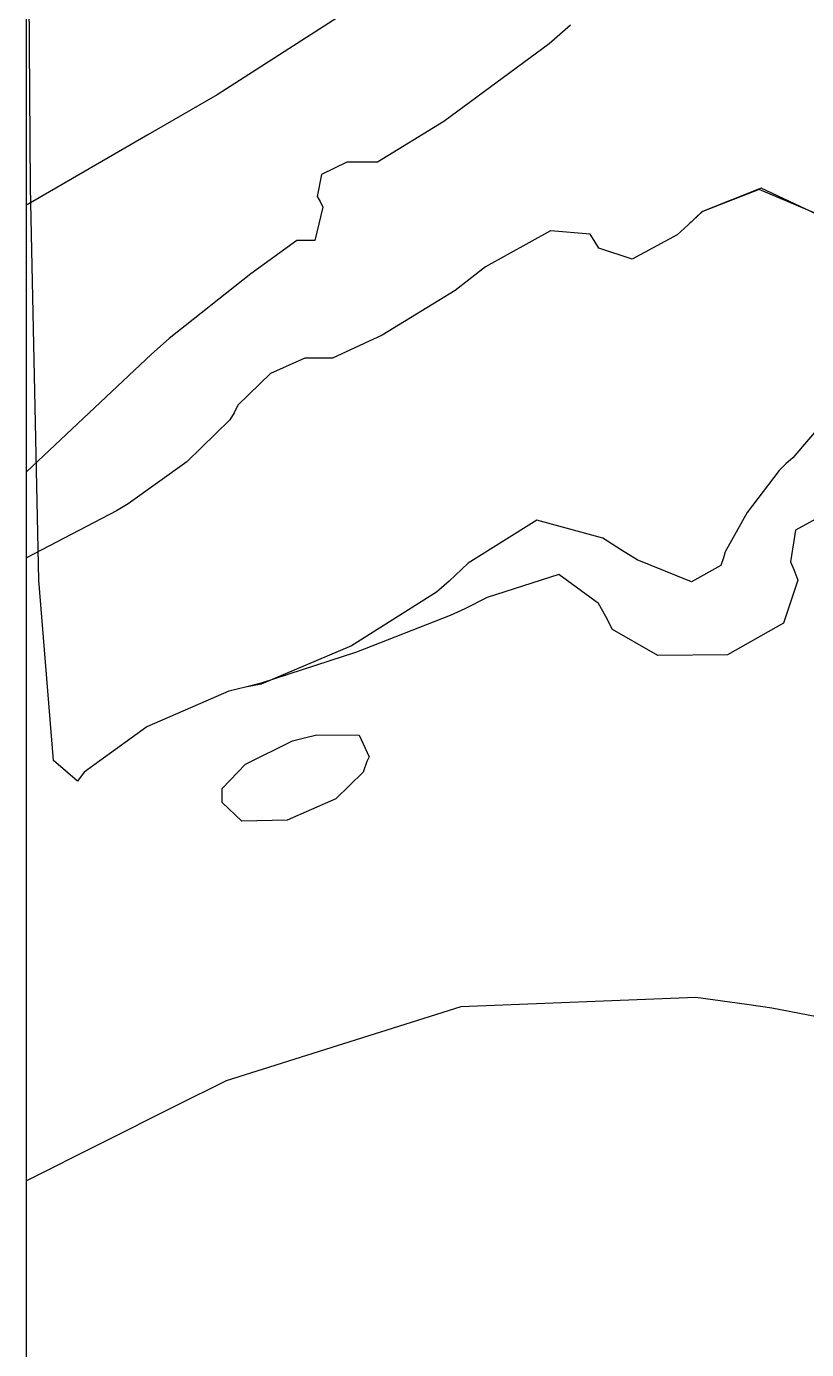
# Model space of a CAD drawing. Extents: x 0 to 1.19, y 0.01 to 1.31.
# Drawn here: x 0 to 0.2076, y 0.469 to 0.8208 of the extents above; entities that cross this region are included whole.
import ezdxf

# ---------------------------------------------------------------- set-up
doc = ezdxf.new("R2010")
doc.units = 0
doc.layers.get('0').update_dxf_attribs({"linetype": 'CONTINUOUS'})

msp = doc.modelspace()

# ---------------------------------------------------------------- linework, layer by layer
at = {"color": 250}
for p, q in [((0, 0.65972), (0, 1.30556)), ((0, 0.51389), (0, 1.30556)), ((0, 0.67953), (0, 1.30556)), ((0.00109, 0.77805), (0.00011, 0.90961)), ((0.00109, 0.77805), (0.00011, 0.90961)), ((0.00326, 0.67356), (0.00109, 0.77805)), ((0.00326, 0.67356), (0.00109, 0.77805)), ((0.19553, 0.77783), (0.17985, 0.77165)), ((0.21338, 0.76937), (0.19553, 0.77783)), ((0.17985, 0.77165), (0.17605, 0.76807)), ((0.17605, 0.76807), (0.17318, 0.76546)), ((0.13943, 0.76649), (0.12212, 0.75689)), ((0.15001, 0.76562), (0.13943, 0.76649)), ((0.15104, 0.76389), (0.15001, 0.76562)), ((0.15229, 0.76188), (0.15104, 0.76389)), ((0.17318, 0.76546), (0.16119, 0.75895)), ((0.16119, 0.75895), (0.15229, 0.76188)), ((0.12212, 0.75689), (0.11773, 0.75347)), ((0.11773, 0.75347), (0.11404, 0.75065)), ((0.11404, 0.75065), (0.09462, 0.73877)), ((0.09462, 0.73877), (0.08143, 0.73264)), ((0.07406, 0.73264), (0.06494, 0.72852)), ((0.07709, 0.73264), (0.07406, 0.73264)), ((0.08143, 0.73264), (0.07709, 0.73264)), ((0.06494, 0.72852), (0.05626, 0.72016)), ((0.05523, 0.71804), (0.05414, 0.71625)), ((0.05626, 0.72016), (0.05523, 0.71804)), ((0.05414, 0.71625), (0.0427, 0.70508)), ((0.2117, 0.71522), (0.20389, 0.70611)), ((0.0427, 0.70508), (0.02707, 0.69385)), ((0.20209, 0.70454), (0.20025, 0.70275)), ((0.20389, 0.70611), (0.20209, 0.70454)), ((0.20025, 0.70275), (0.19179, 0.69162)), ((0.02707, 0.69385), (0.02398, 0.692)), ((0.02398, 0.692), (0, 0.67953)), ((0.19179, 0.69162), (0.18593, 0.6811)), ((0.21208, 0.69097), (0.20464, 0.68685)), ((0.1358, 0.68956), (0.11757, 0.67811)), ((0.15338, 0.68473), (0.1358, 0.68956)), ((0.20464, 0.68685), (0.20334, 0.67849)), ((0.15831, 0.68159), (0.15338, 0.68473)), ((0.16249, 0.67898), (0.15831, 0.68159)), ((0.18544, 0.67953), (0.18473, 0.67746)), ((0.18593, 0.6811), (0.18544, 0.67953)), ((0.11757, 0.67811), (0.11252, 0.67329)), ((0.17692, 0.67318), (0.16249, 0.67898)), ((0.18473, 0.67746), (0.17692, 0.67318)), ((0.20334, 0.67849), (0.20416, 0.67638)), ((0.20416, 0.67638), (0.20524, 0.67356)), ((0.00716, 0.62565), (0.00326, 0.67356)), ((0.00716, 0.62565), (0.00326, 0.67356)), ((0.11252, 0.67329), (0.1091, 0.67041)), ((0.14166, 0.67513), (0.12256, 0.66895)), ((0.15218, 0.66737), (0.14166, 0.67513)), ((0.20524, 0.67356), (0.20144, 0.66216)), ((0.1091, 0.67041), (0.08653, 0.65609)), ((0.12256, 0.66895), (0.11664, 0.66596)), ((0.11664, 0.66596), (0.11274, 0.66417)), ((0.15419, 0.6639), (0.15218, 0.66737)), ((0.11274, 0.66417), (0.08784, 0.65441)), ((0.15598, 0.66048), (0.15419, 0.6639)), ((0.20144, 0.66216), (0.18658, 0.65375)), ((0, 0.01389), (0, 0.65972)), ((0.16797, 0.65359), (0.15598, 0.66048)), ((0.08653, 0.65609), (0.06245, 0.64594)), ((0.08784, 0.65441), (0.06245, 0.64621)), ((0.18658, 0.65375), (0.16797, 0.65359)), ((0.05387, 0.6441), (0.03201, 0.6346)), ((0.05387, 0.6441), (0.03201, 0.6346)), ((0.05832, 0.64513), (0.05387, 0.6441)), ((0.05832, 0.64513), (0.05387, 0.6441)), ((0.06245, 0.64621), (0.05832, 0.64513)), ((0.06245, 0.64594), (0.05832, 0.64513)), ((0.03201, 0.6346), (0.01535, 0.6225)), ((0.03201, 0.6346), (0.01535, 0.6225)), ((0.05832, 0.62462), (0.0708, 0.63086)), ((0.0708, 0.63086), (0.07395, 0.63162)), ((0.07395, 0.63162), (0.07731, 0.63243)), ((0.07731, 0.63243), (0.08854, 0.63238)), ((0.08854, 0.63238), (0.09115, 0.62663)), ((0.09115, 0.62663), (0.0906, 0.62533)), ((0.01356, 0.62012), (0.00716, 0.62565)), ((0.01356, 0.62012), (0.00716, 0.62565)), ((0.05208, 0.61816), (0.05832, 0.62462)), ((0.0906, 0.62533), (0.08963, 0.6225)), ((0.01535, 0.6225), (0.01356, 0.62012)), ((0.01535, 0.6225), (0.01356, 0.62012)), ((0.01356, 0.62012), (0.01356, 0.62012)), ((0.01356, 0.62012), (0.01356, 0.62012)), ((0.08963, 0.6225), (0.08236, 0.6154)), ((0.05208, 0.61599), (0.05208, 0.61816)), ((0.05208, 0.61442), (0.05208, 0.61599)), ((0.05735, 0.60954), (0.05208, 0.61442)), ((0.08236, 0.6154), (0.06939, 0.60975)), ((0.06939, 0.60975), (0.05735, 0.60954)), ((0.11561, 0.56011), (0.05311, 0.54047)), ((0.17811, 0.56261), (0.11561, 0.56011)), ((0.19168, 0.56076), (0.17811, 0.56261)), ((0.1983, 0.55973), (0.19168, 0.56076)), ((0.21821, 0.55593), (0.1983, 0.55973)), ((0.05311, 0.54047), (0.03961, 0.53369)), ((0.03961, 0.53369), (0, 0.51389))]:
    msp.add_line(p, q, dxfattribs=at)
at = {"color": 29}
for p, q in [((0, 0.67953), (0, 1.30556)), ((0.19493, 0.77751), (0.17974, 0.77154)), ((0.21235, 0.77013), (0.19493, 0.77751)), ((0.17974, 0.77154), (0.17605, 0.76807)), ((0.17605, 0.76807), (0.17318, 0.76546)), ((0.13943, 0.76649), (0.12212, 0.75689)), ((0.15001, 0.76562), (0.13943, 0.76649)), ((0.15104, 0.76389), (0.15001, 0.76562)), ((0.15229, 0.76188), (0.15104, 0.76389)), ((0.17318, 0.76546), (0.16119, 0.75895)), ((0.16119, 0.75895), (0.15229, 0.76188)), ((0.12212, 0.75689), (0.11773, 0.75347)), ((0.11773, 0.75347), (0.11404, 0.75065)), ((0.11404, 0.75065), (0.09462, 0.73877)), ((0.09462, 0.73877), (0.08143, 0.73264)), ((0.07406, 0.73264), (0.06494, 0.72852)), ((0.07709, 0.73264), (0.07406, 0.73264)), ((0.08143, 0.73264), (0.07709, 0.73264)), ((0.06494, 0.72852), (0.05626, 0.72016)), ((0.05523, 0.71804), (0.05414, 0.71625)), ((0.05626, 0.72016), (0.05523, 0.71804)), ((0.05414, 0.71625), (0.0427, 0.70508)), ((0.0427, 0.70508), (0.02707, 0.69385)), ((0.02707, 0.69385), (0.02398, 0.692)), ((0.02398, 0.692), (0, 0.67953))]:
    msp.add_line(p, q, dxfattribs=at)
at = {"color": 8}
for p, q in [((0, 0.70242), (0, 1.30556)), ((0.1448, 0.82118), (0.13905, 0.81624)), ((0.13905, 0.81624), (0.11106, 0.79557)), ((0.11106, 0.79557), (0.09337, 0.78472)), ((0.08523, 0.78472), (0.0785, 0.78147)), ((0.08751, 0.78472), (0.08523, 0.78472)), ((0.09337, 0.78472), (0.08751, 0.78472)), ((0.0785, 0.78147), (0.07737, 0.77561)), ((0.07737, 0.77561), (0.07812, 0.77431)), ((0.07812, 0.77431), (0.07888, 0.77279)), ((0.07888, 0.77279), (0.07677, 0.76389)), ((0.07194, 0.76389), (0.05973, 0.75505)), ((0.07606, 0.76389), (0.07194, 0.76389)), ((0.07677, 0.76389), (0.07606, 0.76389)), ((0.05973, 0.75505), (0.03798, 0.73785)), ((0.03798, 0.73785), (0.03331, 0.73367)), ((0.03331, 0.73367), (0, 0.70242))]:
    msp.add_line(p, q, dxfattribs=at)
at = {"color": 39}
for p, q in [((0, 0.70242), (0, 1.30556)), ((0.1448, 0.82118), (0.13905, 0.81624)), ((0.13905, 0.81624), (0.11106, 0.79557)), ((0.11106, 0.79557), (0.09337, 0.78472)), ((0.08523, 0.78472), (0.0785, 0.78147)), ((0.08751, 0.78472), (0.08523, 0.78472)), ((0.09337, 0.78472), (0.08751, 0.78472)), ((0.0785, 0.78147), (0.07737, 0.77561)), ((0.07737, 0.77561), (0.07812, 0.77431)), ((0.07812, 0.77431), (0.07888, 0.77279)), ((0.07888, 0.77279), (0.07677, 0.76389)), ((0.07194, 0.76389), (0.05973, 0.75505)), ((0.07606, 0.76389), (0.07194, 0.76389)), ((0.07677, 0.76389), (0.07606, 0.76389)), ((0.05973, 0.75505), (0.03798, 0.73785)), ((0.03798, 0.73785), (0.03331, 0.73367)), ((0.03331, 0.73367), (0, 0.70242))]:
    msp.add_line(p, q, dxfattribs=at)
at = {"color": 251}
for p, q in [((0, 0.77328), (0, 1.30556)), ((0.1269, 0.85156), (0.05073, 0.80268)), ((0.05073, 0.80268), (0.03228, 0.79199)), ((0.03228, 0.79199), (0, 0.77328))]:
    msp.add_line(p, q, dxfattribs=at)
at = {"color": 27}
for p, q in [((0, 0.77328), (0, 1.30556)), ((0.1269, 0.85156), (0.05073, 0.80268)), ((0.05073, 0.80268), (0.03228, 0.79199)), ((0.03228, 0.79199), (0, 0.77328))]:
    msp.add_line(p, q, dxfattribs=at)

doc.saveas('drawing.dxf')
